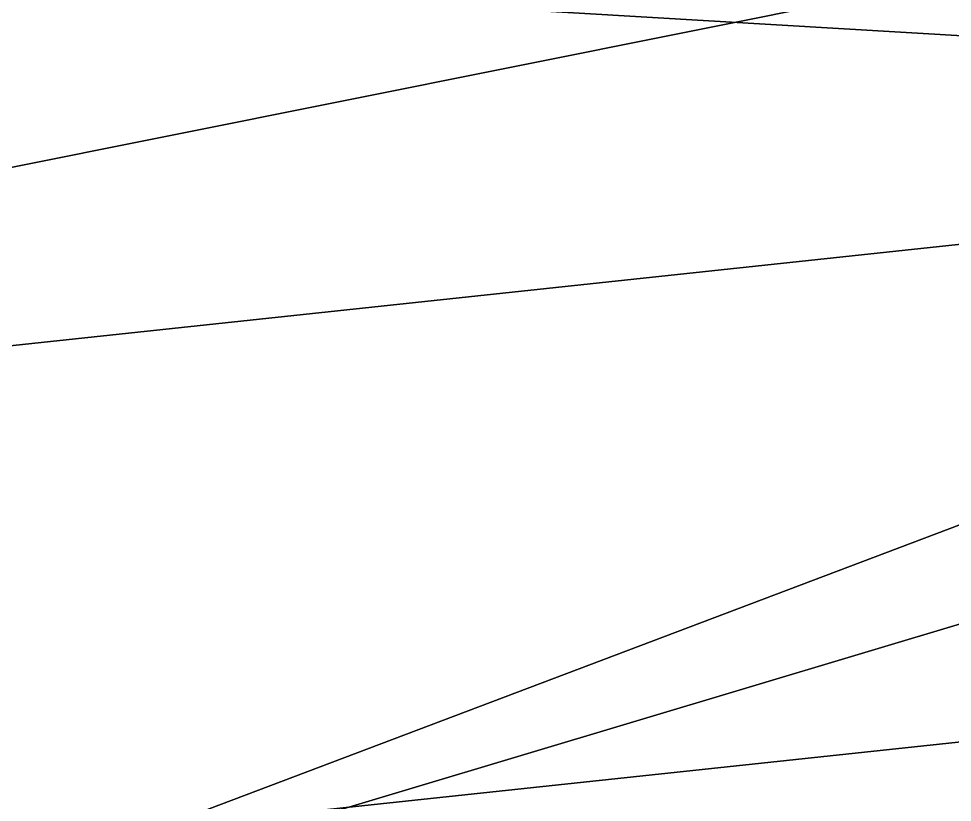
# Model space of a CAD drawing. Header units: metres. Extents: x 503497 to 504361, y 6966567 to 6966857.
# Drawn here: x 504125.4973 to 504125.6678, y 6966701.7555 to 6966701.8985 of the extents above; entities that cross this region are included whole.
import ezdxf

# ---------------------------------------------------------------- set-up
doc = ezdxf.new("R2010")
doc.units = ezdxf.units.M

msp = doc.modelspace()

# ---------------------------------------------------------------- linework, layer by layer
at = {"layer": 'SHADOW_APPROVED_20260426T070000'}
for points in [[(504143.9181, 6966709.7896), (504143.738, 6966708.6351), (503907.4101, 6966619.3167), (503907.5902, 6966620.4712), (504143.9181, 6966709.7896)], [(504143.738, 6966708.6351), (504154.0443, 6966707.0275), (503917.7164, 6966617.7091), (503907.4101, 6966619.3167), (504143.738, 6966708.6351)]]:
    msp.add_lwpolyline(points, close=True, dxfattribs=at)
at = {"layer": 'SHADOW_APPROVED_20261221T090000'}
for points in [[(504144.9755, 6966700.7471), (504145.7767, 6966705.8835), (504112.0058, 6966707.8921), (504111.2046, 6966702.7557), (504144.9755, 6966700.7471)], [(504141.9137, 6966701.2247), (504144.9755, 6966700.7471), (504111.2046, 6966702.7557), (504108.1428, 6966703.2333), (504141.9137, 6966701.2247)]]:
    msp.add_lwpolyline(points, close=True, dxfattribs=at)
at = {"layer": 'SHADOW_APPROVED_20261221T150000'}
for points in [[(504124.1841, 6966701.6081), (504124.6865, 6966701.7525), (504162.3804, 6966705.7728), (504161.878, 6966705.6284), (504124.1841, 6966701.6081)], [(504124.6865, 6966701.7525), (504126.4679, 6966701.5261), (504164.1618, 6966705.5464), (504162.3804, 6966705.7728), (504124.6865, 6966701.7525)], [(504123.6735, 6966701.1907), (504124.1841, 6966701.6081), (504161.878, 6966705.6284), (504161.3674, 6966705.211), (504123.6735, 6966701.1907)]]:
    msp.add_lwpolyline(points, close=True, dxfattribs=at)
at = {"layer": 'SHADOW_APPROVED_20261221T160000'}
for points in [[(504124.1841, 6966701.6081), (504124.6865, 6966701.7525), (504184.2483, 6966713.7043), (504183.7459, 6966713.5599), (504124.1841, 6966701.6081)], [(504123.6735, 6966701.1907), (504124.1841, 6966701.6081), (504183.7459, 6966713.5599), (504183.2353, 6966713.1425), (504123.6735, 6966701.1907)]]:
    msp.add_lwpolyline(points, close=True, dxfattribs=at)
at = {"layer": 'SHADOW_APPROVED_20261221T170000'}
for points in [[(504123.6735, 6966701.1907), (504124.1841, 6966701.6081), (504227.384, 6966732.4957), (504226.8734, 6966732.0783), (504123.6735, 6966701.1907)], [(504123.3955, 6966700.6171), (504123.6735, 6966701.1907), (504226.8734, 6966732.0783), (504226.5954, 6966731.5047), (504123.3955, 6966700.6171)]]:
    msp.add_lwpolyline(points, close=True, dxfattribs=at)
at = {"layer": 'SHADOW_COMPARATOR_RL48_20261221T150000'}
for points in [[(504124.1841, 6966701.6081), (504124.6865, 6966701.7525), (504148.1904, 6966704.2594), (504147.688, 6966704.115), (504124.1841, 6966701.6081)], [(504124.6865, 6966701.7525), (504126.4679, 6966701.5261), (504149.9718, 6966704.033), (504148.1904, 6966704.2594), (504124.6865, 6966701.7525)], [(504123.6735, 6966701.1907), (504124.1841, 6966701.6081), (504147.688, 6966704.115), (504147.1774, 6966703.6976), (504123.6735, 6966701.1907)]]:
    msp.add_lwpolyline(points, close=True, dxfattribs=at)
at = {"layer": 'SHADOW_COMPARATOR_RL48_20261221T160000'}
for points in [[(504124.1841, 6966701.6081), (504124.6865, 6966701.7525), (504161.8261, 6966709.205), (504161.3237, 6966709.0606), (504124.1841, 6966701.6081)], [(504123.6735, 6966701.1907), (504124.1841, 6966701.6081), (504161.3237, 6966709.0606), (504160.8131, 6966708.6432), (504123.6735, 6966701.1907)]]:
    msp.add_lwpolyline(points, close=True, dxfattribs=at)
at = {"layer": 'SHADOW_COMPARATOR_RL48_20261221T170000'}
for points in [[(504123.6735, 6966701.1907), (504124.1841, 6966701.6081), (504188.5341, 6966720.868), (504188.0235, 6966720.4506), (504123.6735, 6966701.1907)], [(504123.3955, 6966700.6171), (504123.6735, 6966701.1907), (504188.0235, 6966720.4506), (504187.7455, 6966719.877), (504123.3955, 6966700.6171)]]:
    msp.add_lwpolyline(points, close=True, dxfattribs=at)

doc.saveas('drawing.dxf')
